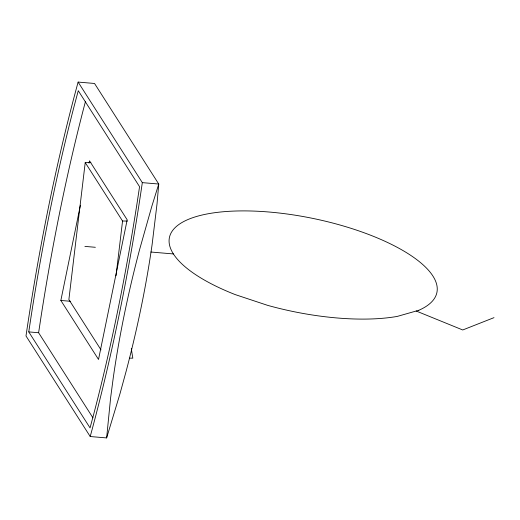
<?xml version="1.0" encoding="UTF-8"?>
<svg xmlns="http://www.w3.org/2000/svg" width="520" height="520" viewBox="0 0 520 520"><rect width="100%" height="100%" fill="white"/><g stroke="black" fill="none" stroke-linecap="round" stroke-linejoin="round"><path stroke-width="0.78" d="M106.633 437.925L110.604 397.917L113.308 377.481A566.592 233.506 -68.7 0 1 139.464 250.055L151.873 206.161L158.75 184.035L94.542 83.473L78.117 82.076A796.133 239.239 -85.1 0 0 26 335.966L90.207 436.527L106.633 437.925L119.977 393.77L125.97 371.885A562.393 231.77 -68.7 0 0 152.126 244.452L157.027 203.886L158.75 184.035L142.324 182.637L78.117 82.076M90.87 162.591L85.222 162.559L68.88 299.553L100.997 349.856M116.012 275.815L122.551 221.019L85.222 162.559M28.762 331.903L31.278 315.276A789.217 237.166 -85.1 0 1 74.399 105.209L78.273 90.708L139.562 186.7L137.046 203.327A789.217 237.166 -85.1 0 1 93.925 413.394L90.051 427.895L28.762 331.903L38.617 332.742L92.95 417.84M38.617 332.742L41.132 316.115A789.217 237.166 -85.1 0 1 84.253 106.048L85.475 101.472M89.024 163.202L89.518 160.823L127.185 219.817L98.52 359.457L60.853 300.463L80.392 205.25M494 317.649L462.741 329.972L416.195 311.019M122.551 221.019L127.394 221.046M129.597 358.144L132.828 358.163A271.486 241.026 -32.6 0 1 131.333 348.562M84.897 246.395L95.355 247.292M150.878 252.025L173.407 253.942M60.853 300.463L70.544 301.288M142.324 182.637A796.133 239.239 -85.1 0 1 90.207 436.527M418.828 310.271L397.325 316.394A136.539 47.593 11.6 0 1 267.572 305.338L235.326 294.632A136.539 47.593 11.6 0 1 187.499 219.733A136.539 47.593 11.6 0 1 371 235.372A136.539 47.593 11.6 0 1 418.828 310.271"/></g></svg>
